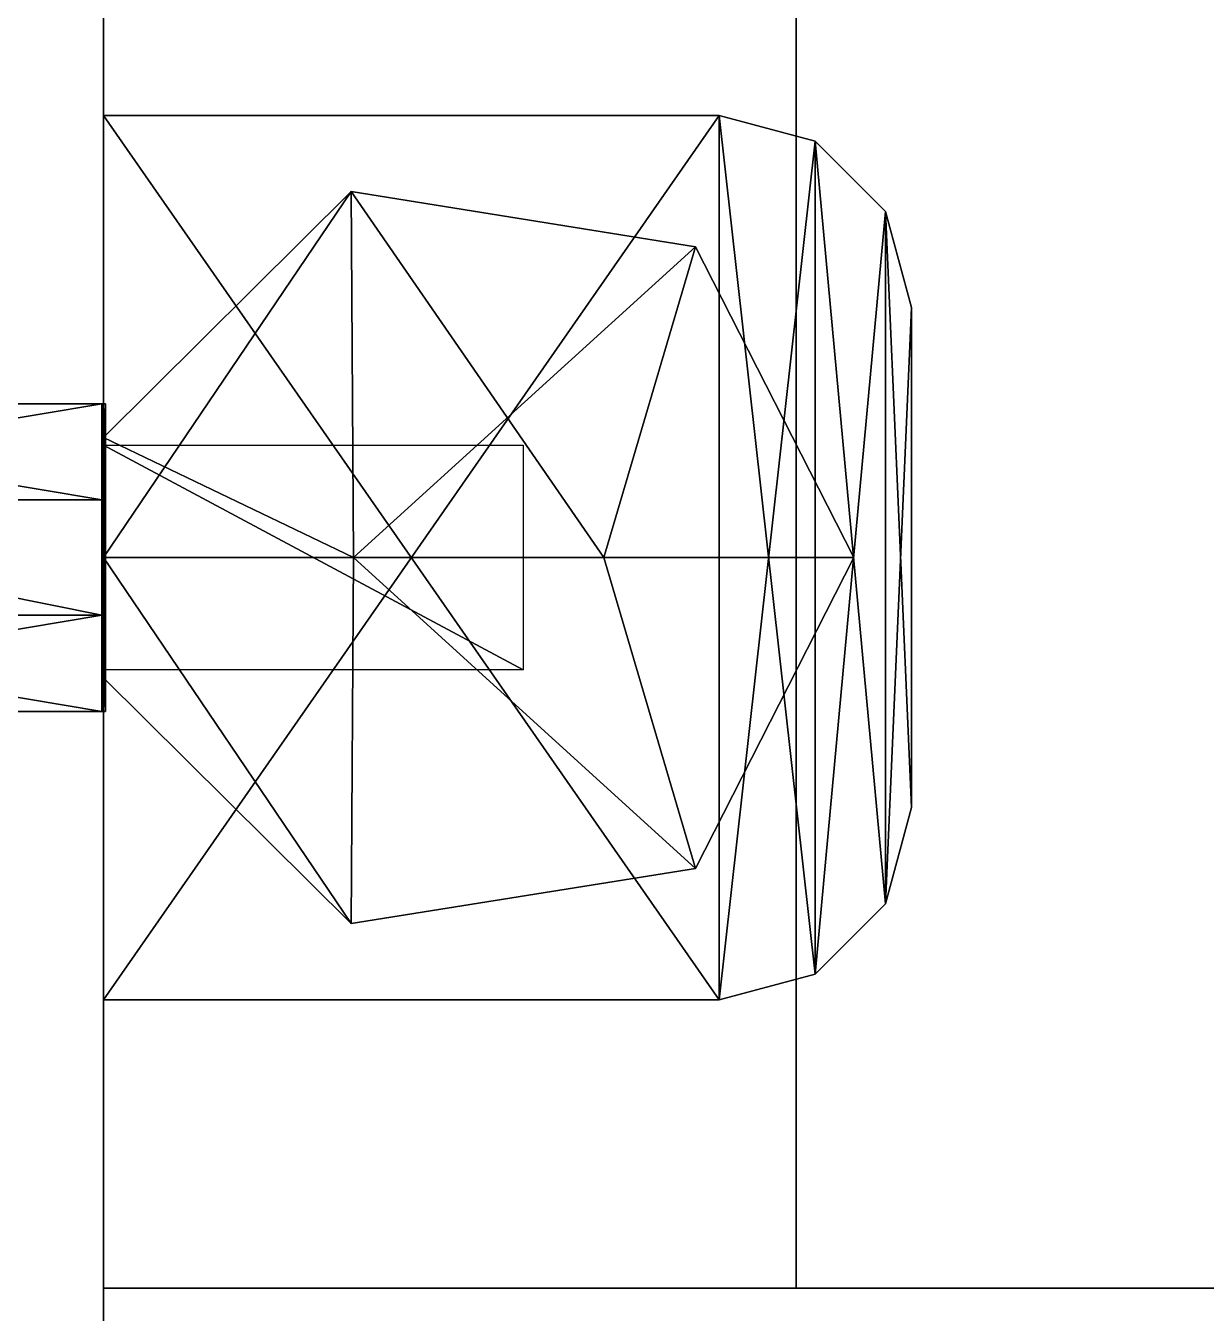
# Model space of a CAD drawing. Extents: x 0 to 2992, y -2739 to 0.
# Drawn here: x 574.98 to 605.67, y -602.65 to -569.17 of the extents above; entities that cross this region are included whole.
import ezdxf

# ---------------------------------------------------------------- set-up
doc = ezdxf.new("R2010")
doc.units = 0
for name, color, linetype in [('LAYER0', 7, 'CONTINUOUS'), ('LAYER103', 7, 'CONTINUOUS'), ('LAYER108', 7, 'CONTINUOUS'), ('LAYER109', 254, 'CONTINUOUS'), ('LAYER117', 7, 'CONTINUOUS'), ('LAYER122', 7, 'CONTINUOUS'), ('LAYER123', 254, 'CONTINUOUS'), ('LAYER252', 7, 'CONTINUOUS'), ('LAYER253', 7, 'CONTINUOUS'), ('LAYER90', 7, 'CONTINUOUS'), ('LAYER92', 7, 'CONTINUOUS'), ('LAYER97', 7, 'CONTINUOUS')]:
    doc.layers.add(name, color=color, linetype=linetype)

msp = doc.modelspace()

# ---------------------------------------------------------------- linework, layer by layer
at = {"layer": 'LAYER0', "invisible_edges": 1}
for points in [[(2992.49, 0), (0, -2716.32), (0, 0), (2992.49, 0)], [(2992.49, -2716.32, 5), (0, 0, 5), (0, -2716.32, 5), (2992.49, -2716.32, 5)], [(0, 0, 5), (2992.49, -2716.32, 5), (2992.49, 0, 5), (0, 0, 5)], [(0, -2716.32), (2992.49, 0), (2992.49, -2716.32), (0, -2716.32)]]:
    msp.add_3dface(points, dxfattribs=at)
at = {"layer": 'LAYER103', "invisible_edges": 1}
for points in [[(577, -144.6001, 871), (1364, -620.0001, 871), (1364, -144.6001, 871), (577, -144.6001, 871)], [(1364, -620.0001, 871), (577, -144.6001, 871), (577, -620.0001, 871), (1364, -620.0001, 871)], [(577, -144.6001, 871), (577, -620.0001, 853), (577, -620.0001, 871), (577, -144.6001, 871)], [(577, -620.0001, 853), (577, -144.6001, 871), (577, -144.6001, 853), (577, -620.0001, 853)], [(577, -620.0001, 853), (1364, -144.6001, 853), (1364, -620.0001, 853), (577, -620.0001, 853)], [(1364, -144.6001, 853), (577, -620.0001, 853), (577, -144.6001, 853), (1364, -144.6001, 853)]]:
    msp.add_3dface(points, dxfattribs=at)
at = {"layer": 'LAYER108'}
for points in [[(577, -571.5, 851.01), (593, -594.5, 851.01), (577, -594.5, 851.01), (577, -571.5, 851.01)], [(593, -571.5, 851.01), (593, -594.5, 851.01), (577, -571.5, 851.01), (593, -571.5, 851.01)], [(577, -571.5, 853), (593, -594.5, 853), (577, -594.5, 853), (577, -571.5, 853)], [(593, -571.5, 853), (593, -594.5, 853), (577, -571.5, 853), (593, -571.5, 853)], [(593, -571.5, 853), (577, -571.5, 851.01), (593, -571.5, 851.01), (593, -571.5, 853)], [(577, -571.5, 853), (577, -571.5, 851.01), (593, -571.5, 853), (577, -571.5, 853)], [(577, -594.5, 851.01), (577, -571.5, 853), (577, -571.5, 851.01), (577, -594.5, 851.01)], [(577, -594.5, 853), (577, -571.5, 853), (577, -594.5, 851.01), (577, -594.5, 853)], [(593, -594.5, 851.01), (577, -571.5, 851.01), (593, -571.5, 851.01), (593, -594.5, 851.01)], [(577, -594.5, 851.01), (577, -571.5, 851.01), (593, -594.5, 851.01), (577, -594.5, 851.01)], [(577, -571.5, 851.01), (593, -571.5, 853), (593, -571.5, 851.01), (577, -571.5, 851.01)], [(577, -571.5, 853), (593, -571.5, 853), (577, -571.5, 851.01), (577, -571.5, 853)], [(577, -571.5, 851.01), (577, -594.5, 853), (577, -594.5, 851.01), (577, -571.5, 851.01)], [(577, -571.5, 853), (577, -594.5, 853), (577, -571.5, 851.01), (577, -571.5, 853)], [(593, -571.5, 853), (577, -594.5, 853), (593, -594.5, 853), (593, -571.5, 853)], [(577, -571.5, 853), (577, -594.5, 853), (593, -571.5, 853), (577, -571.5, 853)], [(595.5, -572.1699, 851.01), (593, -571.5, 853), (595.5, -572.1699, 853), (595.5, -572.1699, 851.01)], [(593, -571.5, 851.01), (593, -571.5, 853), (595.5, -572.1699, 851.01), (593, -571.5, 851.01)], [(593, -571.5, 851.01), (595.5, -572.1699, 851.01), (593, -594.5, 851.01), (593, -571.5, 851.01)], [(593, -571.5, 853), (593, -594.5, 853), (595.5, -572.1699, 853), (593, -571.5, 853)], [(595.5, -593.8301, 851.01), (593, -571.5, 851.01), (593, -594.5, 851.01), (595.5, -593.8301, 851.01)], [(595.5, -572.1699, 851.01), (593, -571.5, 851.01), (595.5, -593.8301, 851.01), (595.5, -572.1699, 851.01)], [(595.5, -593.8301, 853), (593, -571.5, 853), (593, -594.5, 853), (595.5, -593.8301, 853)], [(595.5, -572.1699, 853), (593, -571.5, 853), (595.5, -593.8301, 853), (595.5, -572.1699, 853)], [(593, -571.5, 851.01), (595.5, -572.1699, 853), (595.5, -572.1699, 851.01), (593, -571.5, 851.01)], [(593, -571.5, 853), (595.5, -572.1699, 853), (593, -571.5, 851.01), (593, -571.5, 853)], [(593, -594.5, 851.01), (595.5, -572.1699, 851.01), (595.5, -593.8301, 851.01), (593, -594.5, 851.01)], [(595.5, -572.1699, 853), (593, -594.5, 853), (595.5, -593.8301, 853), (595.5, -572.1699, 853)], [(597.3301, -574, 851.01), (595.5, -572.1699, 853), (597.3301, -574, 853), (597.3301, -574, 851.01)], [(595.5, -572.1699, 851.01), (595.5, -572.1699, 853), (597.3301, -574, 851.01), (595.5, -572.1699, 851.01)], [(597.3301, -592, 851.01), (595.5, -572.1699, 851.01), (597.3301, -574, 851.01), (597.3301, -592, 851.01)], [(595.5, -593.8301, 851.01), (595.5, -572.1699, 851.01), (597.3301, -592, 851.01), (595.5, -593.8301, 851.01)], [(595.5, -572.1699, 853), (595.5, -593.8301, 853), (597.3301, -574, 853), (595.5, -572.1699, 853)], [(597.3301, -592, 851.01), (595.5, -572.1699, 851.01), (595.5, -593.8301, 851.01), (597.3301, -592, 851.01)], [(597.3301, -574, 851.01), (595.5, -572.1699, 851.01), (597.3301, -592, 851.01), (597.3301, -574, 851.01)], [(597.3301, -592, 853), (595.5, -572.1699, 853), (595.5, -593.8301, 853), (597.3301, -592, 853)], [(597.3301, -574, 853), (595.5, -572.1699, 853), (597.3301, -592, 853), (597.3301, -574, 853)], [(595.5, -572.1699, 851.01), (597.3301, -574, 853), (597.3301, -574, 851.01), (595.5, -572.1699, 851.01)], [(595.5, -572.1699, 853), (597.3301, -574, 853), (595.5, -572.1699, 851.01), (595.5, -572.1699, 853)], [(577, -579.8774, 867), (583.5, -583, 867), (583.4314, -573.4824, 867), (577, -579.8774, 867)], [(583.4314, -573.4824, 853), (577, -579.8774, 867), (583.4314, -573.4824, 867), (583.4314, -573.4824, 853)], [(577, -579.8774, 853), (577, -579.8774, 867), (583.4314, -573.4824, 853), (577, -579.8774, 853)], [(583.4314, -573.4824, 853), (577, -579.8774, 867), (577, -579.8774, 853), (583.4314, -573.4824, 853)], [(583.4314, -573.4824, 867), (577, -579.8774, 867), (583.4314, -573.4824, 853), (583.4314, -573.4824, 867)], [(577, -583, 867), (583.4314, -573.4824, 867), (583.5, -583, 867), (577, -583, 867)], [(577, -579.8774, 867), (583.4314, -573.4824, 867), (577, -583, 867), (577, -579.8774, 867)], [(583.4314, -573.4824, 867), (590, -583, 867), (592.387, -574.9165, 867), (583.4314, -573.4824, 867)], [(583.5, -583, 867), (590, -583, 867), (583.4314, -573.4824, 867), (583.5, -583, 867)], [(592.387, -574.9165, 853), (583.4314, -573.4824, 867), (592.387, -574.9165, 867), (592.387, -574.9165, 853)], [(583.4314, -573.4824, 853), (583.4314, -573.4824, 867), (592.387, -574.9165, 853), (583.4314, -573.4824, 853)], [(592.387, -574.9165, 853), (583.4314, -573.4824, 867), (583.4314, -573.4824, 853), (592.387, -574.9165, 853)], [(592.387, -574.9165, 867), (583.4314, -573.4824, 867), (592.387, -574.9165, 853), (592.387, -574.9165, 867)], [(583.4314, -573.4824, 867), (592.387, -574.9165, 867), (583.5, -583, 867), (583.4314, -573.4824, 867)], [(597.3301, -574, 853), (595.5, -593.8301, 853), (597.3301, -592, 853), (597.3301, -574, 853)], [(598, -576.5, 851.01), (597.3301, -574, 853), (598, -576.5, 853), (598, -576.5, 851.01)], [(597.3301, -574, 851.01), (597.3301, -574, 853), (598, -576.5, 851.01), (597.3301, -574, 851.01)], [(598, -589.5, 851.01), (597.3301, -574, 851.01), (598, -576.5, 851.01), (598, -589.5, 851.01)], [(597.3301, -592, 851.01), (597.3301, -574, 851.01), (598, -589.5, 851.01), (597.3301, -592, 851.01)], [(597.3301, -574, 853), (597.3301, -592, 853), (598, -576.5, 853), (597.3301, -574, 853)], [(598, -589.5, 851.01), (597.3301, -574, 851.01), (597.3301, -592, 851.01), (598, -589.5, 851.01)], [(598, -576.5, 851.01), (597.3301, -574, 851.01), (598, -589.5, 851.01), (598, -576.5, 851.01)], [(598, -589.5, 853), (597.3301, -574, 853), (597.3301, -592, 853), (598, -589.5, 853)], [(598, -576.5, 853), (597.3301, -574, 853), (598, -589.5, 853), (598, -576.5, 853)], [(597.3301, -574, 851.01), (598, -576.5, 853), (598, -576.5, 851.01), (597.3301, -574, 851.01)], [(597.3301, -574, 853), (598, -576.5, 853), (597.3301, -574, 851.01), (597.3301, -574, 853)], [(583.5, -583, 867), (592.387, -574.9165, 867), (590, -583, 867), (583.5, -583, 867)], [(592.387, -574.9165, 867), (590, -583, 867), (596.5, -583, 867), (592.387, -574.9165, 867)], [(592.387, -574.9165, 867), (596.5, -583, 867), (590, -583, 867), (592.387, -574.9165, 867)], [(596.5, -583, 853), (592.387, -574.9165, 867), (596.5, -583, 867), (596.5, -583, 853)], [(592.387, -574.9165, 853), (592.387, -574.9165, 867), (596.5, -583, 853), (592.387, -574.9165, 853)], [(596.5, -583, 853), (592.387, -574.9165, 867), (592.387, -574.9165, 853), (596.5, -583, 853)], [(596.5, -583, 867), (592.387, -574.9165, 867), (596.5, -583, 853), (596.5, -583, 867)], [(598, -576.5, 853), (597.3301, -592, 853), (598, -589.5, 853), (598, -576.5, 853)], [(598, -576.5, 853), (598, -589.5, 851.01), (598, -589.5, 853), (598, -576.5, 853)], [(598, -576.5, 851.01), (598, -589.5, 851.01), (598, -576.5, 853), (598, -576.5, 851.01)], [(598, -576.5, 851.01), (598, -589.5, 853), (598, -589.5, 851.01), (598, -576.5, 851.01)], [(598, -576.5, 853), (598, -589.5, 853), (598, -576.5, 851.01), (598, -576.5, 853)], [(577, -586.1226, 867), (577, -579.8774, 853), (577, -586.1226, 853), (577, -586.1226, 867)], [(577, -579.8774, 867), (577, -579.8774, 853), (577, -586.1226, 867), (577, -579.8774, 867)], [(577, -583, 867), (583.5, -583, 867), (577, -579.8774, 867), (577, -583, 867)], [(577, -579.8774, 853), (577, -586.1226, 867), (577, -586.1226, 853), (577, -579.8774, 853)], [(577, -579.8774, 867), (577, -586.1226, 867), (577, -579.8774, 853), (577, -579.8774, 867)], [(587.9084, -585.9198, 851), (577, -580.0802, 851), (587.9084, -580.0802, 851), (587.9084, -585.9198, 851)], [(577, -585.9198, 851), (577, -580.0802, 851), (587.9084, -585.9198, 851), (577, -585.9198, 851)], [(577, -583, 867), (583.4314, -592.5176, 867), (583.5, -583, 867), (577, -583, 867)], [(577, -586.1226, 867), (583.4314, -592.5176, 867), (577, -583, 867), (577, -586.1226, 867)], [(577, -583, 867), (583.4314, -592.5176, 867), (583.5, -583, 867), (577, -583, 867)], [(577, -586.1226, 867), (583.4314, -592.5176, 867), (577, -583, 867), (577, -586.1226, 867)], [(583.4314, -592.5176, 867), (592.387, -591.0835, 867), (583.5, -583, 867), (583.4314, -592.5176, 867)], [(583.4314, -592.5176, 867), (592.387, -591.0835, 867), (583.5, -583, 867), (583.4314, -592.5176, 867)], [(583.5, -583, 867), (592.387, -591.0835, 867), (590, -583, 867), (583.5, -583, 867)], [(583.5, -583, 867), (592.387, -591.0835, 867), (590, -583, 867), (583.5, -583, 867)], [(590, -583, 867), (592.387, -591.0835, 867), (596.5, -583, 867), (590, -583, 867)], [(592.387, -591.0835, 867), (596.5, -583, 867), (590, -583, 867), (592.387, -591.0835, 867)], [(596.5, -583, 867), (592.387, -591.0835, 853), (596.5, -583, 853), (596.5, -583, 867)], [(592.387, -591.0835, 867), (592.387, -591.0835, 853), (596.5, -583, 867), (592.387, -591.0835, 867)], [(592.387, -591.0835, 853), (596.5, -583, 867), (596.5, -583, 853), (592.387, -591.0835, 853)], [(592.387, -591.0835, 867), (596.5, -583, 867), (592.387, -591.0835, 853), (592.387, -591.0835, 867)], [(583.4314, -592.5176, 853), (577, -586.1226, 867), (577, -586.1226, 853), (583.4314, -592.5176, 853)], [(583.4314, -592.5176, 867), (577, -586.1226, 867), (583.4314, -592.5176, 853), (583.4314, -592.5176, 867)], [(577, -586.1226, 853), (583.4314, -592.5176, 867), (583.4314, -592.5176, 853), (577, -586.1226, 853)], [(577, -586.1226, 867), (583.4314, -592.5176, 867), (577, -586.1226, 853), (577, -586.1226, 867)], [(598, -589.5, 853), (597.3301, -592, 851.01), (598, -589.5, 851.01), (598, -589.5, 853)], [(597.3301, -592, 853), (597.3301, -592, 851.01), (598, -589.5, 853), (597.3301, -592, 853)], [(597.3301, -592, 851.01), (598, -589.5, 853), (598, -589.5, 851.01), (597.3301, -592, 851.01)], [(597.3301, -592, 853), (598, -589.5, 853), (597.3301, -592, 851.01), (597.3301, -592, 853)], [(592.387, -591.0835, 867), (583.4314, -592.5176, 853), (592.387, -591.0835, 853), (592.387, -591.0835, 867)], [(583.4314, -592.5176, 867), (583.4314, -592.5176, 853), (592.387, -591.0835, 867), (583.4314, -592.5176, 867)], [(583.4314, -592.5176, 853), (592.387, -591.0835, 867), (592.387, -591.0835, 853), (583.4314, -592.5176, 853)], [(583.4314, -592.5176, 867), (592.387, -591.0835, 867), (583.4314, -592.5176, 853), (583.4314, -592.5176, 867)], [(597.3301, -592, 853), (595.5, -593.8301, 851.01), (597.3301, -592, 851.01), (597.3301, -592, 853)], [(595.5, -593.8301, 853), (595.5, -593.8301, 851.01), (597.3301, -592, 853), (595.5, -593.8301, 853)], [(595.5, -593.8301, 851.01), (597.3301, -592, 853), (597.3301, -592, 851.01), (595.5, -593.8301, 851.01)], [(595.5, -593.8301, 853), (597.3301, -592, 853), (595.5, -593.8301, 851.01), (595.5, -593.8301, 853)], [(595.5, -593.8301, 853), (593, -594.5, 851.01), (595.5, -593.8301, 851.01), (595.5, -593.8301, 853)], [(593, -594.5, 853), (593, -594.5, 851.01), (595.5, -593.8301, 853), (593, -594.5, 853)], [(593, -594.5, 851.01), (595.5, -593.8301, 853), (595.5, -593.8301, 851.01), (593, -594.5, 851.01)], [(593, -594.5, 853), (595.5, -593.8301, 853), (593, -594.5, 851.01), (593, -594.5, 853)], [(593, -594.5, 851.01), (577, -594.5, 853), (577, -594.5, 851.01), (593, -594.5, 851.01)], [(593, -594.5, 853), (577, -594.5, 853), (593, -594.5, 851.01), (593, -594.5, 853)], [(577, -594.5, 853), (593, -594.5, 851.01), (593, -594.5, 853), (577, -594.5, 853)], [(577, -594.5, 851.01), (593, -594.5, 851.01), (577, -594.5, 853), (577, -594.5, 851.01)]]:
    msp.add_3dface(points, dxfattribs=at)
at = {"layer": 'LAYER109'}
for points in [[(576.95, -581.5, 861.8301), (562.05, -579, 858.5), (562.05, -581.5, 861.8301), (576.95, -581.5, 861.8301)], [(576.95, -579, 858.5), (562.05, -579, 858.5), (576.95, -581.5, 861.8301), (576.95, -579, 858.5)], [(576.95, -579, 858.5), (562.05, -581.5, 855.1699), (562.05, -579, 858.5), (576.95, -579, 858.5)], [(576.95, -581.5, 855.1699), (562.05, -581.5, 855.1699), (576.95, -579, 858.5), (576.95, -581.5, 855.1699)], [(577.05, -581.5, 861.8301), (576.95, -579, 858.5), (576.95, -581.5, 861.8301), (577.05, -581.5, 861.8301)], [(577.05, -579, 858.5), (576.95, -579, 858.5), (577.05, -581.5, 861.8301), (577.05, -579, 858.5)], [(577.05, -579, 858.5), (576.95, -581.5, 855.1699), (576.95, -579, 858.5), (577.05, -579, 858.5)], [(577.05, -581.5, 855.1699), (576.95, -581.5, 855.1699), (577.05, -579, 858.5), (577.05, -581.5, 855.1699)], [(576.95, -579, 854.5), (577.05, -587, 854.5), (576.95, -587, 854.5), (576.95, -579, 854.5)], [(577.05, -579, 854.5), (577.05, -587, 854.5), (576.95, -579, 854.5), (577.05, -579, 854.5)], [(576.95, -587, 862.5), (577.05, -579, 862.5), (576.95, -579, 862.5), (576.95, -587, 862.5)], [(577.05, -587, 862.5), (577.05, -579, 862.5), (576.95, -587, 862.5), (577.05, -587, 862.5)], [(576.95, -579, 854.5), (577.05, -579, 862.5), (577.05, -579, 854.5), (576.95, -579, 854.5)], [(576.95, -579, 862.5), (577.05, -579, 862.5), (576.95, -579, 854.5), (576.95, -579, 862.5)], [(576.95, -579, 862.5), (576.95, -587, 854.5), (576.95, -587, 862.5), (576.95, -579, 862.5)], [(576.95, -579, 854.5), (576.95, -587, 854.5), (576.95, -579, 862.5), (576.95, -579, 854.5)], [(577.05, -587, 862.5), (577.05, -579, 854.5), (577.05, -579, 862.5), (577.05, -587, 862.5)], [(577.05, -587, 854.5), (577.05, -579, 854.5), (577.05, -587, 862.5), (577.05, -587, 854.5)], [(562.05, -581.5, 861.8301), (576.95, -584.5, 861.8301), (576.95, -581.5, 861.8301), (562.05, -581.5, 861.8301)], [(562.05, -584.5, 861.8301), (576.95, -584.5, 861.8301), (562.05, -581.5, 861.8301), (562.05, -584.5, 861.8301)], [(562.05, -581.5, 855.1699), (576.95, -584.5, 855.1699), (562.05, -584.5, 855.1699), (562.05, -581.5, 855.1699)], [(576.95, -581.5, 855.1699), (576.95, -584.5, 855.1699), (562.05, -581.5, 855.1699), (576.95, -581.5, 855.1699)], [(577.05, -581.5, 861.8301), (576.95, -584.5, 861.8301), (577.05, -584.5, 861.8301), (577.05, -581.5, 861.8301)], [(576.95, -581.5, 861.8301), (576.95, -584.5, 861.8301), (577.05, -581.5, 861.8301), (576.95, -581.5, 861.8301)], [(576.95, -581.5, 855.1699), (577.05, -584.5, 855.1699), (576.95, -584.5, 855.1699), (576.95, -581.5, 855.1699)], [(577.05, -581.5, 855.1699), (577.05, -584.5, 855.1699), (576.95, -581.5, 855.1699), (577.05, -581.5, 855.1699)], [(562.05, -584.5, 861.8301), (576.95, -587, 858.5), (576.95, -584.5, 861.8301), (562.05, -584.5, 861.8301)], [(562.05, -587, 858.5), (576.95, -587, 858.5), (562.05, -584.5, 861.8301), (562.05, -587, 858.5)], [(562.05, -587, 858.5), (576.95, -584.5, 855.1699), (576.95, -587, 858.5), (562.05, -587, 858.5)], [(562.05, -584.5, 855.1699), (576.95, -584.5, 855.1699), (562.05, -587, 858.5), (562.05, -584.5, 855.1699)], [(576.95, -584.5, 861.8301), (577.05, -587, 858.5), (577.05, -584.5, 861.8301), (576.95, -584.5, 861.8301)], [(576.95, -587, 858.5), (577.05, -587, 858.5), (576.95, -584.5, 861.8301), (576.95, -587, 858.5)], [(576.95, -587, 858.5), (577.05, -584.5, 855.1699), (577.05, -587, 858.5), (576.95, -587, 858.5)], [(576.95, -584.5, 855.1699), (577.05, -584.5, 855.1699), (576.95, -587, 858.5), (576.95, -584.5, 855.1699)], [(576.95, -587, 862.5), (577.05, -587, 854.5), (577.05, -587, 862.5), (576.95, -587, 862.5)], [(576.95, -587, 854.5), (577.05, -587, 854.5), (576.95, -587, 862.5), (576.95, -587, 854.5)]]:
    msp.add_3dface(points, dxfattribs=at)
at = {"layer": 'LAYER117', "invisible_edges": 1}
for points in [[(577, -144.6001, 1989), (1364, -620.0001, 1989), (1364, -144.6001, 1989), (577, -144.6001, 1989)], [(1364, -620.0001, 1989), (577, -144.6001, 1989), (577, -620.0001, 1989), (1364, -620.0001, 1989)], [(577, -144.6001, 1989), (577, -620.0001, 1971), (577, -620.0001, 1989), (577, -144.6001, 1989)], [(577, -620.0001, 1971), (577, -144.6001, 1989), (577, -144.6001, 1971), (577, -620.0001, 1971)], [(577, -620.0001, 1971), (1364, -144.6001, 1971), (1364, -620.0001, 1971), (577, -620.0001, 1971)], [(1364, -144.6001, 1971), (577, -620.0001, 1971), (577, -144.6001, 1971), (1364, -144.6001, 1971)]]:
    msp.add_3dface(points, dxfattribs=at)
at = {"layer": 'LAYER122'}
for points in [[(577, -571.5, 1969.01), (593, -594.5, 1969.01), (577, -594.5, 1969.01), (577, -571.5, 1969.01)], [(593, -571.5, 1969.01), (593, -594.5, 1969.01), (577, -571.5, 1969.01), (593, -571.5, 1969.01)], [(577, -571.5, 1971), (593, -594.5, 1971), (577, -594.5, 1971), (577, -571.5, 1971)], [(593, -571.5, 1971), (593, -594.5, 1971), (577, -571.5, 1971), (593, -571.5, 1971)], [(593, -571.5, 1971), (577, -571.5, 1969.01), (593, -571.5, 1969.01), (593, -571.5, 1971)], [(577, -571.5, 1971), (577, -571.5, 1969.01), (593, -571.5, 1971), (577, -571.5, 1971)], [(577, -594.5, 1969.01), (577, -571.5, 1971), (577, -571.5, 1969.01), (577, -594.5, 1969.01)], [(577, -594.5, 1971), (577, -571.5, 1971), (577, -594.5, 1969.01), (577, -594.5, 1971)], [(593, -594.5, 1969.01), (577, -571.5, 1969.01), (593, -571.5, 1969.01), (593, -594.5, 1969.01)], [(577, -594.5, 1969.01), (577, -571.5, 1969.01), (593, -594.5, 1969.01), (577, -594.5, 1969.01)], [(577, -571.5, 1969.01), (593, -571.5, 1971), (593, -571.5, 1969.01), (577, -571.5, 1969.01)], [(577, -571.5, 1971), (593, -571.5, 1971), (577, -571.5, 1969.01), (577, -571.5, 1971)], [(577, -571.5, 1969.01), (577, -594.5, 1971), (577, -594.5, 1969.01), (577, -571.5, 1969.01)], [(577, -571.5, 1971), (577, -594.5, 1971), (577, -571.5, 1969.01), (577, -571.5, 1971)], [(593, -571.5, 1971), (577, -594.5, 1971), (593, -594.5, 1971), (593, -571.5, 1971)], [(577, -571.5, 1971), (577, -594.5, 1971), (593, -571.5, 1971), (577, -571.5, 1971)], [(595.5, -572.1699, 1969.01), (593, -571.5, 1971), (595.5, -572.1699, 1971), (595.5, -572.1699, 1969.01)], [(593, -571.5, 1969.01), (593, -571.5, 1971), (595.5, -572.1699, 1969.01), (593, -571.5, 1969.01)], [(593, -571.5, 1969.01), (595.5, -572.1699, 1969.01), (593, -594.5, 1969.01), (593, -571.5, 1969.01)], [(593, -571.5, 1971), (593, -594.5, 1971), (595.5, -572.1699, 1971), (593, -571.5, 1971)], [(595.5, -593.8301, 1969.01), (593, -571.5, 1969.01), (593, -594.5, 1969.01), (595.5, -593.8301, 1969.01)], [(595.5, -572.1699, 1969.01), (593, -571.5, 1969.01), (595.5, -593.8301, 1969.01), (595.5, -572.1699, 1969.01)], [(595.5, -593.8301, 1971), (593, -571.5, 1971), (593, -594.5, 1971), (595.5, -593.8301, 1971)], [(595.5, -572.1699, 1971), (593, -571.5, 1971), (595.5, -593.8301, 1971), (595.5, -572.1699, 1971)], [(593, -571.5, 1969.01), (595.5, -572.1699, 1971), (595.5, -572.1699, 1969.01), (593, -571.5, 1969.01)], [(593, -571.5, 1971), (595.5, -572.1699, 1971), (593, -571.5, 1969.01), (593, -571.5, 1971)], [(593, -594.5, 1969.01), (595.5, -572.1699, 1969.01), (595.5, -593.8301, 1969.01), (593, -594.5, 1969.01)], [(595.5, -572.1699, 1971), (593, -594.5, 1971), (595.5, -593.8301, 1971), (595.5, -572.1699, 1971)], [(597.3301, -574, 1969.01), (595.5, -572.1699, 1971), (597.3301, -574, 1971), (597.3301, -574, 1969.01)], [(595.5, -572.1699, 1969.01), (595.5, -572.1699, 1971), (597.3301, -574, 1969.01), (595.5, -572.1699, 1969.01)], [(597.3301, -592, 1969.01), (595.5, -572.1699, 1969.01), (597.3301, -574, 1969.01), (597.3301, -592, 1969.01)], [(595.5, -593.8301, 1969.01), (595.5, -572.1699, 1969.01), (597.3301, -592, 1969.01), (595.5, -593.8301, 1969.01)], [(595.5, -572.1699, 1971), (595.5, -593.8301, 1971), (597.3301, -574, 1971), (595.5, -572.1699, 1971)], [(597.3301, -592, 1969.01), (595.5, -572.1699, 1969.01), (595.5, -593.8301, 1969.01), (597.3301, -592, 1969.01)], [(597.3301, -574, 1969.01), (595.5, -572.1699, 1969.01), (597.3301, -592, 1969.01), (597.3301, -574, 1969.01)], [(597.3301, -592, 1971), (595.5, -572.1699, 1971), (595.5, -593.8301, 1971), (597.3301, -592, 1971)], [(597.3301, -574, 1971), (595.5, -572.1699, 1971), (597.3301, -592, 1971), (597.3301, -574, 1971)], [(595.5, -572.1699, 1969.01), (597.3301, -574, 1971), (597.3301, -574, 1969.01), (595.5, -572.1699, 1969.01)], [(595.5, -572.1699, 1971), (597.3301, -574, 1971), (595.5, -572.1699, 1969.01), (595.5, -572.1699, 1971)], [(577, -579.8774, 1985), (583.5, -583, 1985), (583.4314, -573.4824, 1985), (577, -579.8774, 1985)], [(583.4314, -573.4824, 1971), (577, -579.8774, 1985), (583.4314, -573.4824, 1985), (583.4314, -573.4824, 1971)], [(577, -579.8774, 1971), (577, -579.8774, 1985), (583.4314, -573.4824, 1971), (577, -579.8774, 1971)], [(583.4314, -573.4824, 1971), (577, -579.8774, 1985), (577, -579.8774, 1971), (583.4314, -573.4824, 1971)], [(583.4314, -573.4824, 1985), (577, -579.8774, 1985), (583.4314, -573.4824, 1971), (583.4314, -573.4824, 1985)], [(577, -583, 1985), (583.4314, -573.4824, 1985), (583.5, -583, 1985), (577, -583, 1985)], [(577, -579.8774, 1985), (583.4314, -573.4824, 1985), (577, -583, 1985), (577, -579.8774, 1985)], [(583.4314, -573.4824, 1985), (590, -583, 1985), (592.387, -574.9165, 1985), (583.4314, -573.4824, 1985)], [(583.5, -583, 1985), (590, -583, 1985), (583.4314, -573.4824, 1985), (583.5, -583, 1985)], [(592.387, -574.9165, 1971), (583.4314, -573.4824, 1985), (592.387, -574.9165, 1985), (592.387, -574.9165, 1971)], [(583.4314, -573.4824, 1971), (583.4314, -573.4824, 1985), (592.387, -574.9165, 1971), (583.4314, -573.4824, 1971)], [(592.387, -574.9165, 1971), (583.4314, -573.4824, 1985), (583.4314, -573.4824, 1971), (592.387, -574.9165, 1971)], [(592.387, -574.9165, 1985), (583.4314, -573.4824, 1985), (592.387, -574.9165, 1971), (592.387, -574.9165, 1985)], [(583.4314, -573.4824, 1985), (592.387, -574.9165, 1985), (583.5, -583, 1985), (583.4314, -573.4824, 1985)], [(597.3301, -574, 1971), (595.5, -593.8301, 1971), (597.3301, -592, 1971), (597.3301, -574, 1971)], [(598, -576.5, 1969.01), (597.3301, -574, 1971), (598, -576.5, 1971), (598, -576.5, 1969.01)], [(597.3301, -574, 1969.01), (597.3301, -574, 1971), (598, -576.5, 1969.01), (597.3301, -574, 1969.01)], [(598, -589.5, 1969.01), (597.3301, -574, 1969.01), (598, -576.5, 1969.01), (598, -589.5, 1969.01)], [(597.3301, -592, 1969.01), (597.3301, -574, 1969.01), (598, -589.5, 1969.01), (597.3301, -592, 1969.01)], [(597.3301, -574, 1971), (597.3301, -592, 1971), (598, -576.5, 1971), (597.3301, -574, 1971)], [(598, -589.5, 1969.01), (597.3301, -574, 1969.01), (597.3301, -592, 1969.01), (598, -589.5, 1969.01)], [(598, -576.5, 1969.01), (597.3301, -574, 1969.01), (598, -589.5, 1969.01), (598, -576.5, 1969.01)], [(598, -589.5, 1971), (597.3301, -574, 1971), (597.3301, -592, 1971), (598, -589.5, 1971)], [(598, -576.5, 1971), (597.3301, -574, 1971), (598, -589.5, 1971), (598, -576.5, 1971)], [(597.3301, -574, 1969.01), (598, -576.5, 1971), (598, -576.5, 1969.01), (597.3301, -574, 1969.01)], [(597.3301, -574, 1971), (598, -576.5, 1971), (597.3301, -574, 1969.01), (597.3301, -574, 1971)], [(583.5, -583, 1985), (592.387, -574.9165, 1985), (590, -583, 1985), (583.5, -583, 1985)], [(592.387, -574.9165, 1985), (590, -583, 1985), (596.5, -583, 1985), (592.387, -574.9165, 1985)], [(592.387, -574.9165, 1985), (596.5, -583, 1985), (590, -583, 1985), (592.387, -574.9165, 1985)], [(596.5, -583, 1971), (592.387, -574.9165, 1985), (596.5, -583, 1985), (596.5, -583, 1971)], [(592.387, -574.9165, 1971), (592.387, -574.9165, 1985), (596.5, -583, 1971), (592.387, -574.9165, 1971)], [(596.5, -583, 1971), (592.387, -574.9165, 1985), (592.387, -574.9165, 1971), (596.5, -583, 1971)], [(596.5, -583, 1985), (592.387, -574.9165, 1985), (596.5, -583, 1971), (596.5, -583, 1985)], [(598, -576.5, 1971), (597.3301, -592, 1971), (598, -589.5, 1971), (598, -576.5, 1971)], [(598, -576.5, 1971), (598, -589.5, 1969.01), (598, -589.5, 1971), (598, -576.5, 1971)], [(598, -576.5, 1969.01), (598, -589.5, 1969.01), (598, -576.5, 1971), (598, -576.5, 1969.01)], [(598, -576.5, 1969.01), (598, -589.5, 1971), (598, -589.5, 1969.01), (598, -576.5, 1969.01)], [(598, -576.5, 1971), (598, -589.5, 1971), (598, -576.5, 1969.01), (598, -576.5, 1971)], [(577, -586.1226, 1985), (577, -579.8774, 1971), (577, -586.1226, 1971), (577, -586.1226, 1985)], [(577, -579.8774, 1985), (577, -579.8774, 1971), (577, -586.1226, 1985), (577, -579.8774, 1985)], [(577, -583, 1985), (583.5, -583, 1985), (577, -579.8774, 1985), (577, -583, 1985)], [(577, -579.8774, 1971), (577, -586.1226, 1985), (577, -586.1226, 1971), (577, -579.8774, 1971)], [(577, -579.8774, 1985), (577, -586.1226, 1985), (577, -579.8774, 1971), (577, -579.8774, 1985)], [(587.9084, -585.9198, 1969), (577, -580.0802, 1969), (587.9084, -580.0802, 1969), (587.9084, -585.9198, 1969)], [(577, -585.9198, 1969), (577, -580.0802, 1969), (587.9084, -585.9198, 1969), (577, -585.9198, 1969)], [(577, -583, 1985), (583.4314, -592.5176, 1985), (583.5, -583, 1985), (577, -583, 1985)], [(577, -586.1226, 1985), (583.4314, -592.5176, 1985), (577, -583, 1985), (577, -586.1226, 1985)], [(577, -583, 1985), (583.4314, -592.5176, 1985), (583.5, -583, 1985), (577, -583, 1985)], [(577, -586.1226, 1985), (583.4314, -592.5176, 1985), (577, -583, 1985), (577, -586.1226, 1985)], [(583.4314, -592.5176, 1985), (592.387, -591.0835, 1985), (583.5, -583, 1985), (583.4314, -592.5176, 1985)], [(583.4314, -592.5176, 1985), (592.387, -591.0835, 1985), (583.5, -583, 1985), (583.4314, -592.5176, 1985)], [(583.5, -583, 1985), (592.387, -591.0835, 1985), (590, -583, 1985), (583.5, -583, 1985)], [(583.5, -583, 1985), (592.387, -591.0835, 1985), (590, -583, 1985), (583.5, -583, 1985)], [(590, -583, 1985), (592.387, -591.0835, 1985), (596.5, -583, 1985), (590, -583, 1985)], [(592.387, -591.0835, 1985), (596.5, -583, 1985), (590, -583, 1985), (592.387, -591.0835, 1985)], [(596.5, -583, 1985), (592.387, -591.0835, 1971), (596.5, -583, 1971), (596.5, -583, 1985)], [(592.387, -591.0835, 1985), (592.387, -591.0835, 1971), (596.5, -583, 1985), (592.387, -591.0835, 1985)], [(592.387, -591.0835, 1971), (596.5, -583, 1985), (596.5, -583, 1971), (592.387, -591.0835, 1971)], [(592.387, -591.0835, 1985), (596.5, -583, 1985), (592.387, -591.0835, 1971), (592.387, -591.0835, 1985)], [(583.4314, -592.5176, 1971), (577, -586.1226, 1985), (577, -586.1226, 1971), (583.4314, -592.5176, 1971)], [(583.4314, -592.5176, 1985), (577, -586.1226, 1985), (583.4314, -592.5176, 1971), (583.4314, -592.5176, 1985)], [(577, -586.1226, 1971), (583.4314, -592.5176, 1985), (583.4314, -592.5176, 1971), (577, -586.1226, 1971)], [(577, -586.1226, 1985), (583.4314, -592.5176, 1985), (577, -586.1226, 1971), (577, -586.1226, 1985)], [(598, -589.5, 1971), (597.3301, -592, 1969.01), (598, -589.5, 1969.01), (598, -589.5, 1971)], [(597.3301, -592, 1971), (597.3301, -592, 1969.01), (598, -589.5, 1971), (597.3301, -592, 1971)], [(597.3301, -592, 1969.01), (598, -589.5, 1971), (598, -589.5, 1969.01), (597.3301, -592, 1969.01)], [(597.3301, -592, 1971), (598, -589.5, 1971), (597.3301, -592, 1969.01), (597.3301, -592, 1971)], [(592.387, -591.0835, 1985), (583.4314, -592.5176, 1971), (592.387, -591.0835, 1971), (592.387, -591.0835, 1985)], [(583.4314, -592.5176, 1985), (583.4314, -592.5176, 1971), (592.387, -591.0835, 1985), (583.4314, -592.5176, 1985)], [(583.4314, -592.5176, 1971), (592.387, -591.0835, 1985), (592.387, -591.0835, 1971), (583.4314, -592.5176, 1971)], [(583.4314, -592.5176, 1985), (592.387, -591.0835, 1985), (583.4314, -592.5176, 1971), (583.4314, -592.5176, 1985)], [(597.3301, -592, 1971), (595.5, -593.8301, 1969.01), (597.3301, -592, 1969.01), (597.3301, -592, 1971)], [(595.5, -593.8301, 1971), (595.5, -593.8301, 1969.01), (597.3301, -592, 1971), (595.5, -593.8301, 1971)], [(595.5, -593.8301, 1969.01), (597.3301, -592, 1971), (597.3301, -592, 1969.01), (595.5, -593.8301, 1969.01)], [(595.5, -593.8301, 1971), (597.3301, -592, 1971), (595.5, -593.8301, 1969.01), (595.5, -593.8301, 1971)], [(595.5, -593.8301, 1971), (593, -594.5, 1969.01), (595.5, -593.8301, 1969.01), (595.5, -593.8301, 1971)], [(593, -594.5, 1971), (593, -594.5, 1969.01), (595.5, -593.8301, 1971), (593, -594.5, 1971)], [(593, -594.5, 1969.01), (595.5, -593.8301, 1971), (595.5, -593.8301, 1969.01), (593, -594.5, 1969.01)], [(593, -594.5, 1971), (595.5, -593.8301, 1971), (593, -594.5, 1969.01), (593, -594.5, 1971)], [(593, -594.5, 1969.01), (577, -594.5, 1971), (577, -594.5, 1969.01), (593, -594.5, 1969.01)], [(593, -594.5, 1971), (577, -594.5, 1971), (593, -594.5, 1969.01), (593, -594.5, 1971)], [(577, -594.5, 1971), (593, -594.5, 1969.01), (593, -594.5, 1971), (577, -594.5, 1971)], [(577, -594.5, 1969.01), (593, -594.5, 1969.01), (577, -594.5, 1971), (577, -594.5, 1969.01)]]:
    msp.add_3dface(points, dxfattribs=at)
at = {"layer": 'LAYER123'}
for points in [[(576.95, -581.5, 1979.83), (562.05, -579, 1976.5), (562.05, -581.5, 1979.83), (576.95, -581.5, 1979.83)], [(576.95, -579, 1976.5), (562.05, -579, 1976.5), (576.95, -581.5, 1979.83), (576.95, -579, 1976.5)], [(576.95, -579, 1976.5), (562.05, -581.5, 1973.17), (562.05, -579, 1976.5), (576.95, -579, 1976.5)], [(576.95, -581.5, 1973.17), (562.05, -581.5, 1973.17), (576.95, -579, 1976.5), (576.95, -581.5, 1973.17)], [(577.05, -581.5, 1979.83), (576.95, -579, 1976.5), (576.95, -581.5, 1979.83), (577.05, -581.5, 1979.83)], [(577.05, -579, 1976.5), (576.95, -579, 1976.5), (577.05, -581.5, 1979.83), (577.05, -579, 1976.5)], [(577.05, -579, 1976.5), (576.95, -581.5, 1973.17), (576.95, -579, 1976.5), (577.05, -579, 1976.5)], [(577.05, -581.5, 1973.17), (576.95, -581.5, 1973.17), (577.05, -579, 1976.5), (577.05, -581.5, 1973.17)], [(576.95, -579, 1972.5), (577.05, -587, 1972.5), (576.95, -587, 1972.5), (576.95, -579, 1972.5)], [(577.05, -579, 1972.5), (577.05, -587, 1972.5), (576.95, -579, 1972.5), (577.05, -579, 1972.5)], [(576.95, -587, 1980.5), (577.05, -579, 1980.5), (576.95, -579, 1980.5), (576.95, -587, 1980.5)], [(577.05, -587, 1980.5), (577.05, -579, 1980.5), (576.95, -587, 1980.5), (577.05, -587, 1980.5)], [(576.95, -579, 1972.5), (577.05, -579, 1980.5), (577.05, -579, 1972.5), (576.95, -579, 1972.5)], [(576.95, -579, 1980.5), (577.05, -579, 1980.5), (576.95, -579, 1972.5), (576.95, -579, 1980.5)], [(576.95, -579, 1980.5), (576.95, -587, 1972.5), (576.95, -587, 1980.5), (576.95, -579, 1980.5)], [(576.95, -579, 1972.5), (576.95, -587, 1972.5), (576.95, -579, 1980.5), (576.95, -579, 1972.5)], [(577.05, -587, 1980.5), (577.05, -579, 1972.5), (577.05, -579, 1980.5), (577.05, -587, 1980.5)], [(577.05, -587, 1972.5), (577.05, -579, 1972.5), (577.05, -587, 1980.5), (577.05, -587, 1972.5)], [(562.05, -581.5, 1979.83), (576.95, -584.5, 1979.83), (576.95, -581.5, 1979.83), (562.05, -581.5, 1979.83)], [(562.05, -584.5, 1979.83), (576.95, -584.5, 1979.83), (562.05, -581.5, 1979.83), (562.05, -584.5, 1979.83)], [(562.05, -581.5, 1973.17), (576.95, -584.5, 1973.17), (562.05, -584.5, 1973.17), (562.05, -581.5, 1973.17)], [(576.95, -581.5, 1973.17), (576.95, -584.5, 1973.17), (562.05, -581.5, 1973.17), (576.95, -581.5, 1973.17)], [(577.05, -581.5, 1979.83), (576.95, -584.5, 1979.83), (577.05, -584.5, 1979.83), (577.05, -581.5, 1979.83)], [(576.95, -581.5, 1979.83), (576.95, -584.5, 1979.83), (577.05, -581.5, 1979.83), (576.95, -581.5, 1979.83)], [(576.95, -581.5, 1973.17), (577.05, -584.5, 1973.17), (576.95, -584.5, 1973.17), (576.95, -581.5, 1973.17)], [(577.05, -581.5, 1973.17), (577.05, -584.5, 1973.17), (576.95, -581.5, 1973.17), (577.05, -581.5, 1973.17)], [(562.05, -584.5, 1979.83), (576.95, -587, 1976.5), (576.95, -584.5, 1979.83), (562.05, -584.5, 1979.83)], [(562.05, -587, 1976.5), (576.95, -587, 1976.5), (562.05, -584.5, 1979.83), (562.05, -587, 1976.5)], [(562.05, -587, 1976.5), (576.95, -584.5, 1973.17), (576.95, -587, 1976.5), (562.05, -587, 1976.5)], [(562.05, -584.5, 1973.17), (576.95, -584.5, 1973.17), (562.05, -587, 1976.5), (562.05, -584.5, 1973.17)], [(576.95, -584.5, 1979.83), (577.05, -587, 1976.5), (577.05, -584.5, 1979.83), (576.95, -584.5, 1979.83)], [(576.95, -587, 1976.5), (577.05, -587, 1976.5), (576.95, -584.5, 1979.83), (576.95, -587, 1976.5)], [(576.95, -587, 1976.5), (577.05, -584.5, 1973.17), (577.05, -587, 1976.5), (576.95, -587, 1976.5)], [(576.95, -584.5, 1973.17), (577.05, -584.5, 1973.17), (576.95, -587, 1976.5), (576.95, -584.5, 1973.17)], [(576.95, -587, 1980.5), (577.05, -587, 1972.5), (577.05, -587, 1980.5), (576.95, -587, 1980.5)], [(576.95, -587, 1972.5), (577.05, -587, 1972.5), (576.95, -587, 1980.5), (576.95, -587, 1972.5)]]:
    msp.add_3dface(points, dxfattribs=at)
at = {"layer": 'LAYER252', "invisible_edges": 1}
for points in [[(595, -202, 103), (595, -602, 853), (595, -202, 853), (595, -202, 103)], [(595, -602, 853), (595, -202, 103), (595, -602, 103), (595, -602, 853)], [(613, -202, 853), (595, -602, 853), (613, -602, 853), (613, -202, 853)], [(595, -602, 853), (613, -202, 853), (595, -202, 853), (595, -602, 853)], [(595, -202, 103), (613, -602, 103), (595, -602, 103), (595, -202, 103)], [(613, -602, 103), (595, -202, 103), (613, -202, 103), (613, -602, 103)], [(613, -602, 103), (595, -602, 853), (595, -602, 103), (613, -602, 103)], [(595, -602, 853), (613, -602, 103), (613, -602, 853), (595, -602, 853)]]:
    msp.add_3dface(points, dxfattribs=at)
at = {"layer": 'LAYER253', "invisible_edges": 1}
for points in [[(577, -522, 103), (577, -602, 853), (577, -522, 853), (577, -522, 103)], [(577, -602, 853), (577, -522, 103), (577, -602, 103), (577, -602, 853)], [(595, -522, 853), (577, -602, 853), (595, -602, 853), (595, -522, 853)], [(577, -602, 853), (595, -522, 853), (577, -522, 853), (577, -602, 853)], [(577, -522, 103), (595, -602, 103), (577, -602, 103), (577, -522, 103)], [(595, -602, 103), (577, -522, 103), (595, -522, 103), (595, -602, 103)], [(595, -602, 103), (595, -522, 853), (595, -602, 853), (595, -602, 103)], [(595, -522, 853), (595, -602, 103), (595, -522, 103), (595, -522, 853)], [(595, -602, 103), (577, -602, 853), (577, -602, 103), (595, -602, 103)], [(577, -602, 853), (595, -602, 103), (595, -602, 853), (577, -602, 853)]]:
    msp.add_3dface(points, dxfattribs=at)
at = {"layer": 'LAYER90', "invisible_edges": 1}
for points in [[(559, -120, 5), (577, -680, 5), (559, -680, 5), (559, -120, 5)], [(577, -680, 5), (559, -120, 5), (577, -120, 5), (577, -680, 5)], [(577, -120, 2545), (559, -680, 2545), (577, -680, 2545), (577, -120, 2545)], [(559, -680, 2545), (577, -120, 2545), (559, -120, 2545), (559, -680, 2545)], [(577, -120, 2545), (577, -680, 5), (577, -120, 5), (577, -120, 2545)], [(577, -680, 5), (577, -120, 2545), (577, -680, 2545), (577, -680, 5)]]:
    msp.add_3dface(points, dxfattribs=at)
at = {"layer": 'LAYER92', "invisible_edges": 1}
for points in [[(1364, -120, 85), (577, -680, 85), (577, -120, 85), (1364, -120, 85)], [(577, -680, 85), (1364, -120, 85), (1364, -680, 85), (577, -680, 85)], [(577, -120, 103), (577, -680, 85), (577, -680, 103), (577, -120, 103)], [(577, -680, 85), (577, -120, 103), (577, -120, 85), (577, -680, 85)], [(1364, -680, 103), (577, -120, 103), (577, -680, 103), (1364, -680, 103)], [(577, -120, 103), (1364, -680, 103), (1364, -120, 103), (577, -120, 103)]]:
    msp.add_3dface(points, dxfattribs=at)
at = {"layer": 'LAYER97', "invisible_edges": 1}
for points in [[(577, -120, 2544), (1364, -680, 2544), (1364, -120, 2544), (577, -120, 2544)], [(1364, -680, 2544), (577, -120, 2544), (577, -680, 2544), (1364, -680, 2544)], [(577, -120, 2544), (577, -680, 2526), (577, -680, 2544), (577, -120, 2544)], [(577, -680, 2526), (577, -120, 2544), (577, -120, 2526), (577, -680, 2526)], [(577, -680, 2526), (1364, -120, 2526), (1364, -680, 2526), (577, -680, 2526)], [(1364, -120, 2526), (577, -680, 2526), (577, -120, 2526), (1364, -120, 2526)]]:
    msp.add_3dface(points, dxfattribs=at)

doc.saveas('drawing.dxf')
